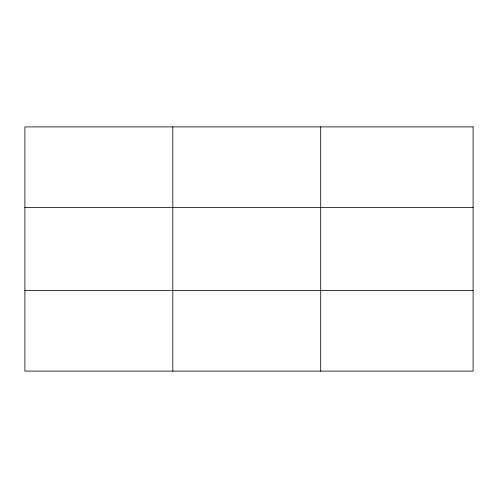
<?xml version="1.0" encoding="UTF-8"?>
<svg xmlns="http://www.w3.org/2000/svg" width="498" height="498" viewBox="0 0 498 498"><rect width="100%" height="100%" fill="white"/><g stroke="black" fill="none" stroke-linecap="round" stroke-linejoin="round"><path stroke-width="0.75" d="M172.806 371.103L172.806 126.897M320.712 371.103L320.712 126.897M24.9 207.485L473.1 207.485M24.9 290.515L473.1 290.515M473.1 126.897L473.1 371.103L24.9 371.103L24.9 126.897L473.1 126.897"/></g></svg>
